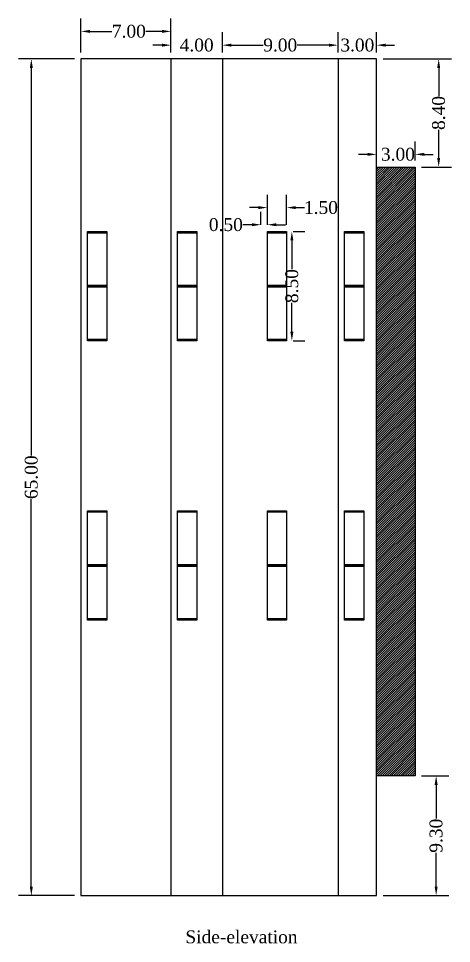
# Model space of a CAD drawing. Header units: metres. Extents: x 31 to 289, y -25 to 127.
# Drawn here: x 255.2 to 288.9, y -21.1 to 50.8 of the extents above; entities that cross this region are included whole.
import ezdxf

# ---------------------------------------------------------------- set-up
doc = ezdxf.new("R2010")
doc.units = ezdxf.units.M
doc.header["$MEASUREMENT"] = 0
for name, color, linetype in [('dim', 50, 'Continuous'), ('dw', 160, 'Continuous'), ('txt', 130, 'Continuous')]:
    doc.layers.add(name, color=color, linetype=linetype)
doc.styles.get("Standard").update_dxf_attribs({"font": 'times.ttf', "height": 1})
doc.dimstyles.new('1-1m', dxfattribs={"dimtxt": 0.7, "dimasz": 0.7, "dimexe": 1, "dimexo": 0.5, "dimgap": 0.09, "dimtad": 0, "dimtoh": 1, "dimzin": 0, "dimdsep": 46, "dimtxsty": 'Standard', "dimcen": 0.09, "dimclrd": 2, "dimclrt": 2, "dimadec": 0, "dimazin": 0, "dimtfac": 1, "dimtofl": 0, "dimtmove": 0, "dimatfit": 3, "dimfxl": 1, "dimtolj": 1, "dimtzin": 0, "dimarcsym": 0})

# ---------------------------------------------------------------- blocks, each defined once
blk = doc.blocks.new('*D183')
at = {"layer": 'Defpoints', "color": 0, "transparency": 16777216}
for p in [(260.032, 47.66), (256.169, -17.34), (260.032, -17.34)]:
    blk.add_point(p, dxfattribs=at)
at = {"layer": 'dim', "color": 0, "lineweight": -2, "transparency": 16777216}
for p, q in [((259.532, 47.66), (255.169, 47.66)), ((259.532, -17.34), (255.169, -17.34))]:
    blk.add_line(p, q, dxfattribs=at)
at = {"layer": 'dim', "color": 2, "lineweight": -2, "transparency": 16777216}
for p, q in [((256.169, 46.96), (256.169, 16.853)), ((256.169, -16.64), (256.169, 13.467))]:
    blk.add_line(p, q, dxfattribs=at)
at = {"layer": 'dim', "color": 2, "transparency": 16777216}
for points in [[(256.052, 46.96), (256.286, 46.96), (256.169, 47.66)], [(256.052, -16.64), (256.286, -16.64), (256.169, -17.34)]]:
    blk.add_solid(points, dxfattribs=at)
at = {"layer": 'dim', "color": 2, "transparency": 16777216, "insert": (256.169, 15.16), "char_height": 1, "attachment_point": 5, "rotation": 90}
blk.add_mtext('\\A1;65.00', dxfattribs=at)
blk = doc.blocks.new('*D184')
at = {"layer": 'Defpoints', "color": 0, "transparency": 16777216}
for p in [(280.032, 48.73), (271.033, 47.66), (280.032, 47.66)]:
    blk.add_point(p, dxfattribs=at)
at = {"layer": 'dim', "color": 0, "lineweight": -2, "transparency": 16777216}
for p, q in [((271.033, 48.16), (271.033, 49.73)), ((280.032, 48.16), (280.032, 49.73))]:
    blk.add_line(p, q, dxfattribs=at)
at = {"layer": 'dim', "color": 2, "lineweight": -2, "transparency": 16777216}
for p, q in [((271.733, 48.73), (274.206, 48.73)), ((279.332, 48.73), (276.859, 48.73))]:
    blk.add_line(p, q, dxfattribs=at)
at = {"layer": 'dim', "color": 2, "transparency": 16777216}
for points in [[(271.733, 48.846), (271.733, 48.613), (271.033, 48.73)], [(279.332, 48.846), (279.332, 48.613), (280.032, 48.73)]]:
    blk.add_solid(points, dxfattribs=at)
at = {"layer": 'dim', "color": 2, "transparency": 16777216, "insert": (275.533, 48.73), "char_height": 1, "attachment_point": 5}
blk.add_mtext('\\A1;9.00', dxfattribs=at)
blk = doc.blocks.new('*D185')
at = {"layer": 'Defpoints', "color": 0, "transparency": 16777216}
for p in [(267.032, 49.802), (260.032, 47.66), (267.032, 47.66)]:
    blk.add_point(p, dxfattribs=at)
at = {"layer": 'dim', "color": 0, "lineweight": -2, "transparency": 16777216}
for p, q in [((260.032, 48.16), (260.032, 50.802)), ((267.032, 48.16), (267.032, 50.802))]:
    blk.add_line(p, q, dxfattribs=at)
at = {"layer": 'dim', "color": 2, "lineweight": -2, "transparency": 16777216}
for p, q in [((260.732, 49.802), (262.428, 49.802)), ((266.332, 49.802), (265.084, 49.802))]:
    blk.add_line(p, q, dxfattribs=at)
at = {"layer": 'dim', "color": 2, "transparency": 16777216}
for points in [[(260.732, 49.918), (260.732, 49.685), (260.032, 49.802)], [(266.332, 49.918), (266.332, 49.685), (267.032, 49.802)]]:
    blk.add_solid(points, dxfattribs=at)
at = {"layer": 'dim', "color": 2, "transparency": 16777216, "insert": (263.756, 49.802), "char_height": 1, "attachment_point": 5}
blk.add_mtext('\\A1;7.00', dxfattribs=at)
blk = doc.blocks.new('*D186')
at = {"layer": 'Defpoints', "color": 0, "transparency": 16777216}
for p in [(267.032, 48.73), (267.032, 47.66), (271.032, 47.66)]:
    blk.add_point(p, dxfattribs=at)
at = {"layer": 'dim', "color": 0, "lineweight": -2, "transparency": 16777216}
for p, q in [((267.032, 48.16), (267.032, 49.73)), ((271.032, 48.16), (271.032, 49.73))]:
    blk.add_line(p, q, dxfattribs=at)
at = {"layer": 'dim', "color": 2, "lineweight": -2, "transparency": 16777216}
for p, q in [((266.332, 48.73), (265.632, 48.73)), ((271.732, 48.73), (272.432, 48.73))]:
    blk.add_line(p, q, dxfattribs=at)
at = {"layer": 'dim', "color": 2, "transparency": 16777216}
for points in [[(266.332, 48.846), (266.332, 48.613), (267.032, 48.73)], [(271.732, 48.846), (271.732, 48.613), (271.032, 48.73)]]:
    blk.add_solid(points, dxfattribs=at)
at = {"layer": 'dim', "color": 2, "transparency": 16777216, "insert": (269.032, 48.73), "char_height": 1, "attachment_point": 5}
blk.add_mtext('\\A1;4.00', dxfattribs=at)
blk = doc.blocks.new('*D188')
at = {"layer": 'Defpoints', "color": 0, "transparency": 16777216}
for p in [(280.032, 48.73), (280.032, 47.66), (283.032, 47.66)]:
    blk.add_point(p, dxfattribs=at)
at = {"layer": 'dim', "color": 0, "lineweight": -2, "transparency": 16777216}
for p, q in [((280.032, 48.16), (280.032, 49.73)), ((283.032, 48.16), (283.032, 49.73))]:
    blk.add_line(p, q, dxfattribs=at)
at = {"layer": 'dim', "color": 2, "lineweight": -2, "transparency": 16777216}
for p, q in [((279.332, 48.73), (278.632, 48.73)), ((283.732, 48.73), (284.432, 48.73))]:
    blk.add_line(p, q, dxfattribs=at)
at = {"layer": 'dim', "color": 2, "transparency": 16777216}
for points in [[(279.332, 48.846), (279.332, 48.613), (280.032, 48.73)], [(283.732, 48.846), (283.732, 48.613), (283.032, 48.73)]]:
    blk.add_solid(points, dxfattribs=at)
at = {"layer": 'dim', "color": 2, "transparency": 16777216, "insert": (281.532, 48.73), "char_height": 1, "attachment_point": 5}
blk.add_mtext('\\A1;3.00', dxfattribs=at)
blk = doc.blocks.new('*D189')
at = {"layer": 'Defpoints', "color": 0, "transparency": 16777216}
for p in [(283.032, 47.66), (286.032, 39.26), (287.858, 39.26)]:
    blk.add_point(p, dxfattribs=at)
at = {"layer": 'dim', "color": 0, "lineweight": -2, "transparency": 16777216}
for p, q in [((283.532, 47.66), (288.858, 47.66)), ((286.532, 39.26), (288.858, 39.26))]:
    blk.add_line(p, q, dxfattribs=at)
at = {"layer": 'dim', "color": 2, "lineweight": -2, "transparency": 16777216}
for p, q in [((287.858, 46.96), (287.858, 44.771)), ((287.858, 39.96), (287.858, 42.149))]:
    blk.add_line(p, q, dxfattribs=at)
at = {"layer": 'dim', "color": 2, "transparency": 16777216}
for points in [[(287.741, 46.96), (287.975, 46.96), (287.858, 47.66)], [(287.741, 39.96), (287.975, 39.96), (287.858, 39.26)]]:
    blk.add_solid(points, dxfattribs=at)
at = {"layer": 'dim', "color": 2, "transparency": 16777216, "insert": (287.858, 43.46), "char_height": 1, "attachment_point": 5, "rotation": 90}
blk.add_mtext('\\A1;8.40', dxfattribs=at)
blk = doc.blocks.new('*D190')
at = {"layer": 'Defpoints', "color": 0, "transparency": 16777216}
for p in [(286.032, -8.04), (287.66, -8.04), (283.032, -17.34)]:
    blk.add_point(p, dxfattribs=at)
at = {"layer": 'dim', "color": 0, "lineweight": -2, "transparency": 16777216}
for p, q in [((286.532, -8.04), (288.66, -8.04)), ((283.532, -17.34), (288.66, -17.34))]:
    blk.add_line(p, q, dxfattribs=at)
at = {"layer": 'dim', "color": 2, "lineweight": -2, "transparency": 16777216}
for p, q in [((287.66, -8.74), (287.66, -11.364)), ((287.66, -16.64), (287.66, -14.017))]:
    blk.add_line(p, q, dxfattribs=at)
at = {"layer": 'dim', "color": 2, "transparency": 16777216}
for points in [[(287.543, -8.74), (287.777, -8.74), (287.66, -8.04)], [(287.543, -16.64), (287.777, -16.64), (287.66, -17.34)]]:
    blk.add_solid(points, dxfattribs=at)
at = {"layer": 'dim', "color": 2, "transparency": 16777216, "insert": (287.66, -12.69), "char_height": 1, "attachment_point": 5, "rotation": 90}
blk.add_mtext('\\A1;9.30', dxfattribs=at)
blk = doc.blocks.new('*D191')
at = {"layer": 'Defpoints', "color": 0, "transparency": 16777216}
for p in [(286.032, 40.246), (283.032, 39.26), (286.032, 39.26)]:
    blk.add_point(p, dxfattribs=at)
at = {"layer": 'dim', "color": 0, "lineweight": -2, "transparency": 16777216}
for p, q in [((283.032, 39.76), (283.032, 41.246)), ((286.032, 39.76), (286.032, 41.246))]:
    blk.add_line(p, q, dxfattribs=at)
at = {"layer": 'dim', "color": 2, "lineweight": -2, "transparency": 16777216}
for p, q in [((282.332, 40.246), (281.632, 40.246)), ((286.732, 40.246), (287.432, 40.246))]:
    blk.add_line(p, q, dxfattribs=at)
at = {"layer": 'dim', "color": 2, "transparency": 16777216}
for points in [[(282.332, 40.363), (282.332, 40.129), (283.032, 40.246)], [(286.732, 40.363), (286.732, 40.129), (286.032, 40.246)]]:
    blk.add_solid(points, dxfattribs=at)
at = {"layer": 'dim', "color": 2, "transparency": 16777216, "insert": (284.688, 40.246), "char_height": 1, "attachment_point": 5}
blk.add_mtext('\\A1;3.00', dxfattribs=at)
blk = doc.blocks.new('*D192')
at = {"layer": 'Defpoints', "color": 0, "transparency": 16777216}
for p in [(274.032, 34.778), (274.032, 34.26), (274.532, 34.26)]:
    blk.add_point(p, dxfattribs=at)
at = {"layer": 'dim', "color": 0, "lineweight": -2, "transparency": 16777216}
for p, q in [((274.032, 34.76), (274.032, 35.778)), ((274.532, 34.76), (274.532, 35.778))]:
    blk.add_line(p, q, dxfattribs=at)
at = {"layer": 'dim', "color": 2, "lineweight": -2, "transparency": 16777216}
for p, q in [((273.332, 34.778), (272.632, 34.778)), ((275.232, 34.778), (275.932, 34.778))]:
    blk.add_line(p, q, dxfattribs=at)
at = {"layer": 'dim', "color": 2, "transparency": 16777216}
for points in [[(273.332, 34.895), (273.332, 34.661), (274.032, 34.778)], [(275.232, 34.895), (275.232, 34.661), (274.532, 34.778)]]:
    blk.add_solid(points, dxfattribs=at)
at = {"layer": 'dim', "color": 2, "transparency": 16777216, "insert": (271.303, 34.778), "char_height": 1, "attachment_point": 5}
blk.add_mtext('\\A1;0.50', dxfattribs=at)
blk = doc.blocks.new('*D193')
at = {"layer": 'Defpoints', "color": 0, "transparency": 16777216}
for p in [(276.032, 36.109), (274.532, 34.26), (276.032, 34.26)]:
    blk.add_point(p, dxfattribs=at)
at = {"layer": 'dim', "color": 0, "lineweight": -2, "transparency": 16777216}
for p, q in [((274.532, 34.76), (274.532, 37.109)), ((276.032, 34.76), (276.032, 37.109))]:
    blk.add_line(p, q, dxfattribs=at)
at = {"layer": 'dim', "color": 2, "lineweight": -2, "transparency": 16777216}
for p, q in [((273.832, 36.109), (273.132, 36.109)), ((276.732, 36.109), (277.432, 36.109))]:
    blk.add_line(p, q, dxfattribs=at)
at = {"layer": 'dim', "color": 2, "transparency": 16777216}
for points in [[(273.832, 36.225), (273.832, 35.992), (274.532, 36.109)], [(276.732, 36.225), (276.732, 35.992), (276.032, 36.109)]]:
    blk.add_solid(points, dxfattribs=at)
at = {"layer": 'dim', "color": 2, "transparency": 16777216, "insert": (278.702, 36.109), "char_height": 1, "attachment_point": 5}
blk.add_mtext('\\A1;1.50', dxfattribs=at)
blk = doc.blocks.new('*D194')
at = {"layer": 'Defpoints', "color": 0, "transparency": 16777216}
for p in [(276.032, 34.26), (276.032, 25.76), (276.437, 25.76)]:
    blk.add_point(p, dxfattribs=at)
at = {"layer": 'dim', "color": 0, "lineweight": -2, "transparency": 16777216}
for p, q in [((276.532, 34.26), (277.437, 34.26)), ((276.532, 25.76), (277.437, 25.76))]:
    blk.add_line(p, q, dxfattribs=at)
at = {"layer": 'dim', "color": 2, "lineweight": -2, "transparency": 16777216}
for p, q in [((276.437, 33.56), (276.437, 31.321)), ((276.437, 26.46), (276.437, 28.699))]:
    blk.add_line(p, q, dxfattribs=at)
at = {"layer": 'dim', "color": 2, "transparency": 16777216}
for points in [[(276.32, 33.56), (276.554, 33.56), (276.437, 34.26)], [(276.32, 26.46), (276.554, 26.46), (276.437, 25.76)]]:
    blk.add_solid(points, dxfattribs=at)
at = {"layer": 'dim', "color": 2, "transparency": 16777216, "insert": (276.437, 30.01), "char_height": 1, "attachment_point": 5, "rotation": 90}
blk.add_mtext('\\A1;8.50', dxfattribs=at)

msp = doc.modelspace()

# ---------------------------------------------------------------- hatches: boundary and pattern name
at = {"true_color": 0xcd2027}
h = msp.add_hatch(dxfattribs=at)
h.set_pattern_fill('ANSI31', color=242)
h.paths.add_polyline_path([(286.032, 39.26), (283.032, 39.26), (283.032, -8.04), (286.032, -8.04)])

# ---------------------------------------------------------------- linework, layer by layer
for p, q in [((260.032, 47.66), (260.032, -17.34)), ((267.032, 47.66), (260.032, 47.66)), ((271.032, 47.66), (267.032, 47.66)), ((267.032, 47.66), (267.032, -17.34)), ((271.032, 47.66), (271.032, -17.34)), ((277.033, 47.66), (271.033, 47.66)), ((280.032, 47.66), (277.032, 47.66)), ((283.032, 47.66), (280.032, 47.66)), ((280.032, 47.66), (280.032, -17.34)), ((280.032, 47.66), (280.032, -17.34)), ((283.032, -17.34), (283.032, 47.66)), ((283.032, 39.26), (286.032, 39.26)), ((283.032, -8.04), (283.032, 39.26)), ((286.032, 39.26), (286.032, -8.04)), ((286.032, -8.04), (283.032, -8.04)), ((260.032, -17.34), (267.032, -17.34)), ((267.032, -17.34), (271.032, -17.34)), ((271.032, -17.34), (274.032, -17.34)), ((274.032, -17.34), (280.032, -17.34)), ((280.032, -17.34), (283.032, -17.34))]:
    msp.add_line(p, q)
at = {"layer": 'dw'}
for points in [[(260.532, 34.26), (262.032, 34.26), (262.032, 34.16), (260.532, 34.16)], [(260.532, 34.16), (262.032, 34.16), (262.032, 30.06), (260.532, 30.06)], [(267.532, 34.26), (269.032, 34.26), (269.032, 34.16), (267.532, 34.16)], [(267.532, 34.16), (269.032, 34.16), (269.032, 30.06), (267.532, 30.06)], [(274.532, 34.26), (276.032, 34.26), (276.032, 34.16), (274.532, 34.16)], [(274.532, 34.16), (276.032, 34.16), (276.032, 30.06), (274.532, 30.06)], [(280.532, 34.26), (282.032, 34.26), (282.032, 34.16), (280.532, 34.16)], [(280.532, 34.16), (282.032, 34.16), (282.032, 30.06), (280.532, 30.06)], [(260.532, 30.06), (262.032, 30.06), (262.032, 29.96), (260.532, 29.96)], [(260.532, 29.96), (262.032, 29.96), (262.032, 25.86), (260.532, 25.86)], [(267.532, 30.06), (269.032, 30.06), (269.032, 29.96), (267.532, 29.96)], [(267.532, 29.96), (269.032, 29.96), (269.032, 25.86), (267.532, 25.86)], [(274.532, 30.06), (276.032, 30.06), (276.032, 29.96), (274.532, 29.96)], [(274.532, 29.96), (276.032, 29.96), (276.032, 25.86), (274.532, 25.86)], [(280.532, 30.06), (282.032, 30.06), (282.032, 29.96), (280.532, 29.96)], [(280.532, 29.96), (282.032, 29.96), (282.032, 25.86), (280.532, 25.86)], [(260.532, 25.86), (262.032, 25.86), (262.032, 25.76), (260.532, 25.76)], [(267.532, 25.86), (269.032, 25.86), (269.032, 25.76), (267.532, 25.76)], [(274.532, 25.86), (276.032, 25.86), (276.032, 25.76), (274.532, 25.76)], [(280.532, 25.86), (282.032, 25.86), (282.032, 25.76), (280.532, 25.76)], [(260.532, 12.56), (262.032, 12.56), (262.032, 12.46), (260.532, 12.46)], [(260.532, 12.46), (262.032, 12.46), (262.032, 8.36), (260.532, 8.36)], [(267.532, 12.56), (269.032, 12.56), (269.032, 12.46), (267.532, 12.46)], [(267.532, 12.46), (269.032, 12.46), (269.032, 8.36), (267.532, 8.36)], [(274.532, 12.56), (276.032, 12.56), (276.032, 12.46), (274.532, 12.46)], [(274.532, 12.46), (276.032, 12.46), (276.032, 8.36), (274.532, 8.36)], [(280.532, 12.56), (282.032, 12.56), (282.032, 12.46), (280.532, 12.46)], [(280.532, 12.46), (282.032, 12.46), (282.032, 8.36), (280.532, 8.36)], [(260.532, 8.36), (262.032, 8.36), (262.032, 8.26), (260.532, 8.26)], [(260.532, 8.26), (262.032, 8.26), (262.032, 4.16), (260.532, 4.16)], [(267.532, 8.36), (269.032, 8.36), (269.032, 8.26), (267.532, 8.26)], [(267.532, 8.26), (269.032, 8.26), (269.032, 4.16), (267.532, 4.16)], [(274.532, 8.36), (276.032, 8.36), (276.032, 8.26), (274.532, 8.26)], [(274.532, 8.26), (276.032, 8.26), (276.032, 4.16), (274.532, 4.16)], [(280.532, 8.36), (282.032, 8.36), (282.032, 8.26), (280.532, 8.26)], [(280.532, 8.26), (282.032, 8.26), (282.032, 4.16), (280.532, 4.16)], [(260.532, 4.16), (262.032, 4.16), (262.032, 4.06), (260.532, 4.06)], [(267.532, 4.16), (269.032, 4.16), (269.032, 4.06), (267.532, 4.06)], [(274.532, 4.16), (276.032, 4.16), (276.032, 4.06), (274.532, 4.06)], [(280.532, 4.16), (282.032, 4.16), (282.032, 4.06), (280.532, 4.06)]]:
    msp.add_lwpolyline(points, close=True, dxfattribs=at)

# ---------------------------------------------------------------- texts
at = {"layer": 'txt', "insert": (268.154, -20.05), "char_height": 1, "attachment_point": 1}
msp.add_mtext_dynamic_manual_height_columns('Side-elevation', width=8.20046, gutter_width=1, heights=[1.287], dxfattribs=at)

# ---------------------------------------------------------------- dimensions: what is measured, and where the dimension line sits
at = {"layer": 'dim'}
for base, p1, p2, picture, middle in [((267.032, 49.802), (260.032, 47.66), (267.032, 47.66), '*D185', (263.756, 49.802)), ((286.032, 40.246), (283.032, 39.26), (286.032, 39.26), '*D191', (284.688, 40.246))]:
    dim = msp.add_linear_dim(base=base, p1=p1, p2=p2, dimstyle='1-1m', dxfattribs=at)
    dim.commit()
    dim.dimension.update_dxf_attribs({"geometry": picture, "text_midpoint": middle, "dimtype": 160})
for base, p1, p2, picture, middle in [((267.032, 48.73), (271.032, 47.66), (267.032, 47.66), '*D186', (269.032, 48.73)), ((280.032, 48.73), (271.033, 47.66), (280.032, 47.66), '*D184', (275.533, 48.73)), ((280.032, 48.73), (283.032, 47.66), (280.032, 47.66), '*D188', (281.532, 48.73)), ((276.032, 36.109), (274.532, 34.26), (276.032, 34.26), '*D193', (278.702, 36.109)), ((274.032, 34.778), (274.532, 34.26), (274.032, 34.26), '*D192', (271.303, 34.778))]:
    dim = msp.add_linear_dim(base=base, p1=p1, p2=p2, dimstyle='1-1m', dxfattribs=at)
    dim.commit()
    dim.dimension.update_dxf_attribs({"geometry": picture, "text_midpoint": middle})
for base, p1, p2, picture, middle in [((256.169, -17.34), (260.032, 47.66), (260.032, -17.34), '*D183', (256.169, 15.16)), ((287.858, 39.26), (283.032, 47.66), (286.032, 39.26), '*D189', (287.858, 43.46)), ((287.66, -8.04), (283.032, -17.34), (286.032, -8.04), '*D190', (287.66, -12.69))]:
    dim = msp.add_linear_dim(base=base, p1=p1, p2=p2, angle=90, dimstyle='1-1m', dxfattribs=at)
    dim.commit()
    dim.dimension.update_dxf_attribs({"geometry": picture, "text_midpoint": middle, "dimtype": 160})
dim = msp.add_linear_dim(base=(276.437, 25.76), p1=(276.032, 34.26), p2=(276.032, 25.76), angle=90, dimstyle='1-1m', dxfattribs=at)
dim.commit()
dim.dimension.update_dxf_attribs({"geometry": '*D194', "text_midpoint": (276.437, 30.01)})

doc.saveas('drawing.dxf')
